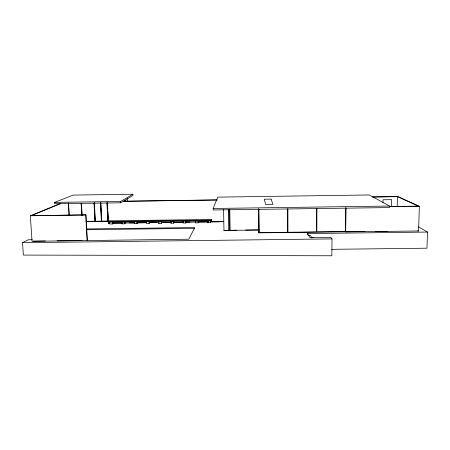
<?xml version="1.0" encoding="UTF-8"?>
<svg xmlns="http://www.w3.org/2000/svg" width="450" height="450" viewBox="0 0 450 450"><rect width="100%" height="100%" fill="white"/><g stroke="black" fill="none" stroke-linecap="round" stroke-linejoin="round"><path stroke-width="0.67" d="M307.631 234.906L307.631 233.567L427.5 232.065L426.977 248.197L331.757 249.322M316.468 208.463L316.367 231.913L287.944 232.273L287.876 208.856M316.924 208.457L316.822 231.907L345.319 231.547L345.589 208.063M307.631 233.567L310.05 237.707L330.874 237.448L331.999 238.899L331.864 255.774L23.372 255.083L22.5 242.702L28.176 239.782L32.299 239.732M345.819 207.827L345.668 231.896L418.596 230.979L419.344 206.235L397.952 196.566L372.504 196.926M345.668 231.896L345.949 207.928M382.973 202.567L383.029 199.772L391.652 199.648L391.489 206.64M389.599 206.044L389.559 207.568L213.176 209.981L213.143 208.474L217.738 197.128L369.248 194.968L389.599 206.044L213.143 208.474M397.204 206.488L397.446 196.65L372.645 197.004M229.433 230.574L229.039 209.616M258.351 208.958L258.57 230.012L223.954 230.456L236.542 230.169M207.787 220.736L207.838 222.722L210.516 222.688L210.639 220.95M211.084 220.843L211.337 219.471L109.839 220.815L108.788 221.535L108.821 222.193L211.084 220.843L211.337 219.471M207.838 222.722L207.973 220.984M198.208 222.851L198.157 220.86L195.48 220.899L195.531 222.885L198.208 222.851L198.366 220.449M195.531 222.885L195.756 222.463M185.917 223.009L186.126 220.612L185.917 223.009L183.246 223.042L183.184 221.057M173.638 223.172L173.576 221.186L170.904 221.22L170.972 223.206L173.638 223.172L173.914 221.434M170.972 223.206L171.298 222.784M159.069 222.289L159.024 220.972L158.636 221.383L158.709 223.369L161.376 223.329L161.747 222.913L161.679 220.939M158.709 223.369L159.092 222.947M146.385 221.546L146.464 223.526L149.124 223.493L149.552 223.071L149.501 221.754M136.89 223.65L136.811 221.67L134.145 221.704L134.229 223.689L136.89 223.65L137.368 223.234L137.317 221.917M134.229 223.689L134.719 223.268M124.667 223.813L125.201 223.391L125.111 221.417L124.582 221.833L121.922 221.867L122.012 223.847L124.667 223.813L124.582 221.833M122.012 223.847L122.552 223.425M109.71 222.03L109.806 224.01L112.461 223.971L113.046 223.549L112.984 222.238M59.985 203.659L30.319 215.775L32.051 241.284L188.803 239.203L194.766 227.554L86.754 228.949M107.331 202.95L108.315 223.251L109.867 223.132M123.902 201.482L125.617 200.441M120.679 202.809L132.964 195.441L132.913 194.226L73.26 195.086L54.529 202.393L54.608 203.737L120.679 202.809L120.617 201.459L132.913 194.226M30.319 215.775L85.967 214.909L87.339 240.458M60.66 203.653L31.376 215.651L85.967 214.909M123.289 201.24L217.176 199.912M123.154 201.324L217.142 199.991M54.529 202.393L120.617 201.459M389.154 206.55L418.359 206.151L397.446 196.65M389.312 206.651L419.344 206.235M85.939 221.355L94.95 221.231L94.016 203.169M86.349 221.541L108.028 221.254L107.134 202.748M108.788 221.535L211.067 220.179M158.636 221.383L161.308 221.349L161.376 223.329M112.674 223.093L121.804 222.975M129.527 222.874L134.443 222.806M137.256 222.773L146.379 222.649M149.192 222.615L156.212 222.519M163.232 222.429L170.961 222.328M173.768 222.289L183.6 222.159M186.407 222.126L189.917 222.081M198.343 221.968L208.176 221.839M210.279 221.811L223.622 221.636M108.315 223.251L109.721 223.234M112.534 223.2L122.372 223.071M125.184 223.031L134.325 222.913M137.138 222.874L146.273 222.756M149.085 222.716L158.929 222.587M161.038 222.559L170.876 222.429M173.689 222.396L183.532 222.266M186.339 222.227L195.48 222.109M198.292 222.069L208.136 221.94M210.24 221.912L223.599 221.737M86.799 229.708L194.782 228.319M245.61 230.057L258.868 229.888M258.57 229.838L258.924 232.858L364.989 231.525M375.407 231.39L387.388 231.373M417.623 230.861L418.596 230.979M308.199 235.569L310.489 235.541L311.934 237.954M311.051 237.544L313.341 237.516M33.103 241.127L45.388 240.975M57.004 240.834L81.827 240.525M22.5 242.702L331.999 238.899M418.472 226.884L427.5 232.065M68.535 202.832L69.261 215.325M68.372 203.293L69.086 215.606M85.759 215.021L87.137 240.604M81.484 203.344L82.131 215.151M81.276 203.113L81.951 215.432M81.096 203.349L81.742 215.156M94.365 202.466L95.332 221.231L101.385 221.147L100.446 202.382M94.196 202.928L95.153 221.422M100.867 203.068L101.773 221.141L107.826 221.062L106.948 202.984M100.665 202.838L101.587 221.338M112.365 221.996L112.461 223.971M109.839 220.815L109.873 221.468M107.483 202.866L107.786 209.16M107.921 211.956L108.225 218.25M108.36 221.051L108.461 223.149M127.215 198.163L127.367 201.662M149.051 221.513L149.124 223.493M210.471 220.697L210.516 222.688M223.583 209.334L223.954 230.456M229.77 209.61L230.141 230.687L228.684 230.709L228.302 209.537M258.907 209.25L259.149 232.633L287.494 232.279L287.421 208.862M258.677 209.042L258.924 232.858M258.508 208.817L258.75 231.238M271.097 199.091L264.262 199.187L265.629 204.497L272.976 204.396L271.097 199.091"/></g></svg>
